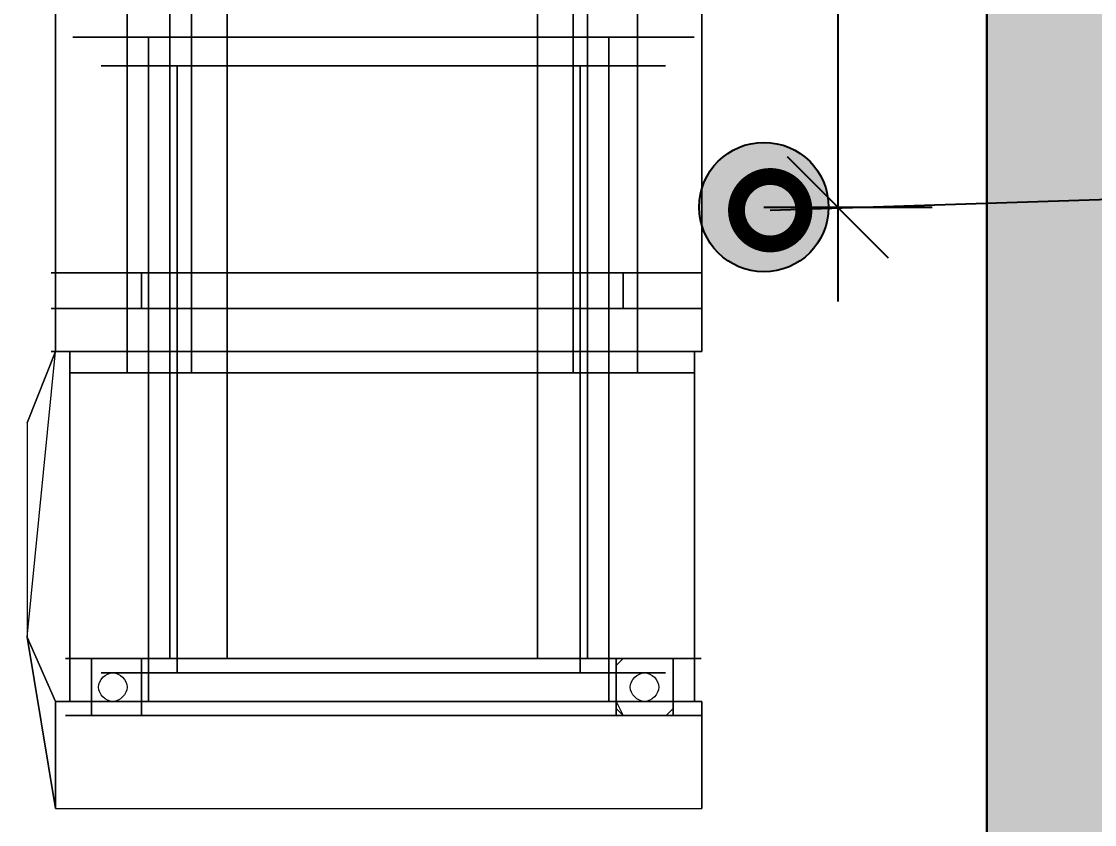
# Model space of a CAD drawing. Header units: millimetres. Extents: x -314343 to 8741575, y 21428 to 162031.
# Drawn here: x -201989 to -201194, y 112010 to 112605 of the extents above; entities that cross this region are included whole.
import ezdxf
from ezdxf import colors
from ezdxf.entities.mleader import LeaderData, LeaderLine
from ezdxf.math import Vec2, Vec3

# ---------------------------------------------------------------- set-up
doc = ezdxf.new("R2010")
doc.units = ezdxf.units.MM
doc.header["$MEASUREMENT"] = 0
doc.header["$PDSIZE"] = -4
doc.layers.get('0').update_dxf_attribs({"color": 250, "lineweight": 9})
doc.layers.get('Defpoints').update_dxf_attribs({"color": 6})
for name, color, linetype, lineweight in [('АР_Перегородки газоблок', 165, 'Continuous', 30), ('АР_Перегородки газоблок_Штрих', 165, 'Continuous', 5), ('ТХ_пищеблок', 253, 'Continuous', 20)]:
    doc.layers.add(name, color=color, linetype=linetype, lineweight=lineweight)
for name, color, linetype in [('ТХ_привязки ЭО', 222, 'Continuous'), ('ТХ_привязки_ВК', 82, 'Continuous'), ('ТХ_привязки_ОВ', 200, 'Continuous')]:
    doc.layers.add(name, color=color, linetype=linetype)
doc.styles.add('Standart Arial', font='arial.ttf', dxfattribs={"width": 0.7, "height": 250})
doc.styles.add('Архитектурный размер', font='isocpeur.ttf', dxfattribs={"width": 0.8, "oblique": 8})
doc.dimstyles.new('R_75', dxfattribs={"dimtxt": 185, "dimasz": 75, "dimexe": 70, "dimexo": 0, "dimgap": 38, "dimtad": 1, "dimdec": 0, "dimzin": 0, "dimdsep": 46, "dimtxsty": 'Архитектурный размер', "dimblk": 'OBLIQUE', "dimcen": 0, "dimdle": 70, "dimclrd": 256, "dimclre": 256, "dimclrt": 256, "dimadec": 0, "dimazin": 0, "dimtfac": 2, "dimtdec": 0, "dimtix": 1, "dimtmove": 0, "dimatfit": 3, "dimfxl": 1, "dimtvp": 3, "dimtolj": 1, "dimtzin": 0, "dimarcsym": 0})

# ---------------------------------------------------------------- blocks, each defined once
blk = doc.blocks.new('_Oblique')
at = {"color": 0, "linetype": 'ByBlock', "lineweight": -2}
blk.add_line((-0.5, -0.5), (0.5, 0.5), dxfattribs=at)
blk = doc.blocks.new('*D599')
at = {"layer": 'Defpoints', "color": 0, "ltscale": 500, "transparency": 16777216}
for p in [(-201273.39, 114817.85, 0), (-201438.69, 112467.5, -770.19), (-201384, 112467.5)]:
    blk.add_point(p, dxfattribs=at)
at = {"layer": 'ТХ_привязки ЭО', "lineweight": -2, "ltscale": 500, "transparency": 16777216}
for p, q in [((-201384, 114887.85), (-201384, 112397.5)), ((-201273.39, 114817.85), (-201454, 114817.85)), ((-201438.69, 112467.5), (-201314, 112467.5))]:
    blk.add_line(p, q, dxfattribs=at)
at = {"layer": 'ТХ_привязки ЭО', "lineweight": -2, "ltscale": 500, "transparency": 16777216, "xscale": 75, "yscale": 75, "zscale": 75}
for p, rotation in [((-201384, 114817.85), 90), ((-201384, 112467.5), 270)]:
    blk.add_blockref('_Oblique', p, dxfattribs=dict(at, rotation=rotation))
at = {"layer": 'ТХ_привязки ЭО', "ltscale": 500, "transparency": 16777216, "insert": (-201514.5, 113642.67), "char_height": 185, "attachment_point": 5, "rotation": 90, "style": 'Архитектурный размер'}
blk.add_mtext('\\A1;2350', dxfattribs=at)
blk = doc.blocks.new('_DotSmall')
at = {"color": 0, "linetype": 'ByBlock', "const_width": 0.5}
blk.add_lwpolyline([(-0.0625, 0, 1), (0.0625, 0, 1)], format="xyb", close=True, dxfattribs=at)

msp = doc.modelspace()

# ---------------------------------------------------------------- hatches: boundary and pattern name
at = {"layer": 'АР_Перегородки газоблок_Штрих', "ltscale": 100}
h = msp.add_hatch(dxfattribs=at)
h.set_pattern_fill('AR-CONC', color=252, scale=30)
h.set_pattern_definition([(50, (0, 0), (215.17805, -18.82564), [22.5, -247.5]), (355, (0, 0), (-41.6254, 225.65764), [18, -198]), (100.45144, (17.93, -1.57), (173.55265, 206.832), [19.12206, -210.34263]), (46.1842, (0, 60), (320.1724, -49.65578), [33.75, -371.25]), (96.63564, (26.68, 55.86), (280.3986, 292.2356), [28.6831, -315.51413]), (351.18416, (0, 60), (280.3986, 292.2356), [27, -297]), (21, (30, 45), (179.07212, -120.78567), [22.5, -247.5]), (326, (30, 45), (72.9946, 217.54501), [18, -198]), (71.45144, (44.92, 34.93), (252.06671, 96.75935), [19.12206, -210.34263]), (37.5, (0, 0), (3.647957, 99.868156), [0, -195.6, 0, -201, 0, -198.75]), (7.5, (0, 0), (78.92086, 118.323514), [0, -114.6, 0, -191.1, 0, -75.75]), (327.5, (-66.9, 0), (160.14673, -6.766462), [0, -75, 0, -234, 0, -310.5]), (317.5, (-96.9, 0), (174.95585, 30.031495), [0, -97.5, 0, -155.4, 0, -220.5])])
h.paths.add_polyline_path([(-201173.79, 118370.89), (-201173.6, 118400.65), (-200433.92, 118400.68), (-200433.92, 118520.68), (-201273.39, 118520.65), (-201273.39, 115964.62), (-201273.32, 115964.62), (-201273.39, 115627.62), (-201273.39, 115600.68), (-201173.79, 115600.68)])
h.paths.add_polyline_path([(-201173.79, 115600.68), (-201273.39, 115600.11), (-201273.39, 115007.17), (-201273.39, 112600.68), (-201173.39, 112600.68), (-201173.39, 112680.68), (-200433.92, 112680.68), (-200433.92, 112800.68), (-200573.79, 112800.68), (-200573.79, 112800.68), (-201173.79, 112800.68)])
h.paths.add_polyline_path([(-200433.92, 112520.65), (-201173.39, 112520.65), (-201173.39, 112600.68), (-201273.39, 112600.68), (-201273.39, 110702.54), (-201173.39, 110702.54), (-201173.39, 112400.65), (-200433.92, 112400.65), (-200433.92, 112400.65)])
at = {"layer": 'ТХ_привязки ЭО'}
h = msp.add_hatch(color=256, dxfattribs=at)
h.dxf.hatch_style = 1
edge = h.paths.add_edge_path()
edge.add_arc((-201438.69, 112467.5), 47.96, 0, 360)

# ---------------------------------------------------------------- linework, layer by layer
at = {"layer": 'АР_Перегородки газоблок', "color": 252, "ltscale": 100}
msp.add_lwpolyline([(-201273.39, 109734.71), (-201273.39, 115007.17)], dxfattribs=at)
at = {"layer": 'ТХ_пищеблок'}
for p, q in [((-201963.6, 113022.3), (-201963.6, 112360.55)), ((-201963.6, 112360.55), (-201963.6, 113022.3)), ((-201963.6, 113022.3), (-201963.6, 112360.55)), ((-201963.6, 112360.55), (-201963.6, 113022.3)), ((-201910.66, 112360.55), (-201910.66, 113022.3)), ((-201910.66, 113022.3), (-201910.66, 112360.55)), ((-201910.66, 113022.3), (-201910.66, 112418.79)), ((-201910.66, 112418.79), (-201910.66, 113022.3)), ((-201863.01, 113022.3), (-201863.01, 112344.67)), ((-201863.01, 112344.67), (-201863.01, 113022.3)), ((-201580.07, 113022.3), (-201580.07, 112344.67)), ((-201580.07, 112344.67), (-201580.07, 113022.3)), ((-201532.42, 112360.55), (-201532.42, 113022.3)), ((-201532.42, 113022.3), (-201532.42, 112360.55)), ((-201532.42, 112418.79), (-201532.42, 113022.3)), ((-201532.42, 113022.3), (-201532.42, 112418.79)), ((-201484.78, 113022.3), (-201484.78, 112360.55)), ((-201484.78, 112360.55), (-201484.78, 113022.3)), ((-201484.78, 113022.3), (-201484.78, 112360.55)), ((-201484.78, 112360.55), (-201484.78, 113022.3)), ((-201878.89, 112958.78), (-201878.89, 112132.91)), ((-201878.89, 112132.91), (-201878.89, 112958.78)), ((-201878.89, 112958.78), (-201878.89, 112132.91)), ((-201878.89, 112132.91), (-201878.89, 112958.78)), ((-201836.54, 112132.91), (-201836.54, 112958.78)), ((-201836.54, 112958.78), (-201836.54, 112132.91)), ((-201836.54, 112132.91), (-201836.54, 112958.78)), ((-201836.54, 112958.78), (-201836.54, 112132.91)), ((-201606.54, 112958.78), (-201606.54, 112132.91)), ((-201606.54, 112132.91), (-201606.54, 112958.78)), ((-201606.54, 112958.78), (-201606.54, 112132.91)), ((-201606.54, 112132.91), (-201606.54, 112958.78)), ((-201569.48, 112132.91), (-201569.48, 112958.78)), ((-201569.48, 112958.78), (-201569.48, 112132.91)), ((-201569.48, 112132.91), (-201569.48, 112958.78)), ((-201569.48, 112958.78), (-201569.48, 112132.91)), ((-201490.37, 112593.49), (-201950.95, 112593.49)), ((-201950.95, 112593.49), (-201490.37, 112593.49)), ((-201490.37, 112593.49), (-201950.95, 112593.49)), ((-201950.95, 112593.49), (-201490.37, 112593.49)), ((-201894.78, 112101.14), (-201894.78, 112593.49)), ((-201894.78, 112593.49), (-201894.78, 112101.14)), ((-201894.78, 112101.14), (-201894.78, 112593.49)), ((-201894.78, 112593.49), (-201894.78, 112101.14)), ((-201553.6, 112593.49), (-201553.6, 112101.14)), ((-201553.6, 112101.14), (-201553.6, 112593.49)), ((-201553.6, 112593.49), (-201553.6, 112101.14)), ((-201553.6, 112101.14), (-201553.6, 112593.49)), ((-201929.78, 112572.31), (-201511.55, 112572.31)), ((-201511.55, 112572.31), (-201929.78, 112572.31)), ((-201929.78, 112572.31), (-201511.55, 112572.31)), ((-201511.55, 112572.31), (-201929.78, 112572.31)), ((-201511.55, 112572.31), (-201929.78, 112572.31)), ((-201929.78, 112572.31), (-201511.55, 112572.31)), ((-201929.78, 112572.31), (-201511.55, 112572.31)), ((-201511.55, 112572.31), (-201929.78, 112572.31)), ((-201873.6, 112572.31), (-201873.6, 112122.32)), ((-201873.6, 112122.32), (-201873.6, 112572.31)), ((-201873.6, 112572.31), (-201873.6, 112122.32)), ((-201873.6, 112122.32), (-201873.6, 112572.31)), ((-201873.6, 112122.32), (-201873.6, 112572.31)), ((-201873.6, 112572.31), (-201873.6, 112122.32)), ((-201873.6, 112572.31), (-201873.6, 112122.32)), ((-201873.6, 112122.32), (-201873.6, 112572.31)), ((-201574.77, 112122.32), (-201574.77, 112572.31)), ((-201574.77, 112572.31), (-201574.77, 112122.32)), ((-201574.77, 112122.32), (-201574.77, 112572.31)), ((-201574.77, 112572.31), (-201574.77, 112122.32)), ((-201574.77, 112572.31), (-201574.77, 112122.32)), ((-201574.77, 112122.32), (-201574.77, 112572.31)), ((-201574.77, 112572.31), (-201574.77, 112122.32)), ((-201574.77, 112122.32), (-201574.77, 112572.31)), ((-201963.6, 112455.84), (-201963.6, 112461.14)), ((-201963.6, 112461.14), (-201963.6, 112455.84)), ((-201963.6, 112455.84), (-201963.6, 112461.14)), ((-201963.6, 112461.14), (-201963.6, 112455.84)), ((-201963.6, 112455.84), (-201963.6, 112450.55)), ((-201963.6, 112450.55), (-201963.6, 112455.84)), ((-201963.6, 112455.84), (-201963.6, 112450.55)), ((-201963.6, 112450.55), (-201963.6, 112455.84)), ((-201963.6, 112450.55), (-201963.6, 112455.84)), ((-201963.6, 112455.84), (-201963.6, 112450.55)), ((-201963.6, 112455.84), (-201963.6, 112450.55)), ((-201963.6, 112450.55), (-201963.6, 112455.84)), ((-201484.78, 112450.55), (-201484.78, 112455.84)), ((-201484.78, 112455.84), (-201484.78, 112450.55)), ((-201484.78, 112450.55), (-201484.78, 112455.84)), ((-201484.78, 112455.84), (-201484.78, 112450.55)), ((-201963.6, 112450.55), (-201963.6, 112445.26)), ((-201963.6, 112445.26), (-201963.6, 112450.55)), ((-201963.6, 112450.55), (-201963.6, 112445.26)), ((-201963.6, 112445.26), (-201963.6, 112450.55)), ((-201484.78, 112445.26), (-201484.78, 112450.55)), ((-201484.78, 112450.55), (-201484.78, 112445.26)), ((-201484.78, 112445.26), (-201484.78, 112450.55)), ((-201484.78, 112450.55), (-201484.78, 112445.26)), ((-201963.6, 112434.67), (-201963.6, 112445.26)), ((-201963.6, 112445.26), (-201963.6, 112439.96)), ((-201963.6, 112434.67), (-201963.6, 112445.26)), ((-201963.6, 112445.26), (-201963.6, 112439.96)), ((-201963.6, 112439.96), (-201963.6, 112434.67)), ((-201963.6, 112439.96), (-201963.6, 112434.67)), ((-201484.78, 112445.26), (-201484.78, 112439.96)), ((-201484.78, 112439.96), (-201484.78, 112445.26)), ((-201484.78, 112445.26), (-201484.78, 112439.96)), ((-201484.78, 112439.96), (-201484.78, 112445.26)), ((-201484.78, 112434.67), (-201484.78, 112439.96)), ((-201484.78, 112439.96), (-201484.78, 112434.67)), ((-201484.78, 112434.67), (-201484.78, 112439.96)), ((-201484.78, 112439.96), (-201484.78, 112434.67)), ((-201484.78, 112434.67), (-201484.78, 112439.96)), ((-201484.78, 112439.96), (-201484.78, 112434.67)), ((-201484.78, 112434.67), (-201484.78, 112439.96)), ((-201484.78, 112439.96), (-201484.78, 112434.67)), ((-201484.78, 112434.67), (-201484.78, 112439.96)), ((-201484.78, 112439.96), (-201484.78, 112434.67)), ((-201484.78, 112434.67), (-201484.78, 112439.96)), ((-201484.78, 112439.96), (-201484.78, 112434.67)), ((-201484.78, 112429.37), (-201484.78, 112434.67)), ((-201484.78, 112434.67), (-201484.78, 112429.37)), ((-201484.78, 112429.37), (-201484.78, 112434.67)), ((-201484.78, 112434.67), (-201484.78, 112429.37)), ((-201484.78, 112434.67), (-201484.78, 112429.37)), ((-201484.78, 112429.37), (-201484.78, 112434.67)), ((-201484.78, 112434.67), (-201484.78, 112429.37)), ((-201484.78, 112429.37), (-201484.78, 112434.67)), ((-201484.78, 112434.67), (-201484.78, 112429.37)), ((-201484.78, 112429.37), (-201484.78, 112434.67)), ((-201484.78, 112434.67), (-201484.78, 112429.37)), ((-201484.78, 112429.37), (-201484.78, 112434.67)), ((-201963.6, 112418.79), (-201963.6, 112429.37)), ((-201963.6, 112429.37), (-201963.6, 112418.79)), ((-201963.6, 112418.79), (-201963.6, 112429.37)), ((-201963.6, 112429.37), (-201963.6, 112418.79)), ((-201963.6, 112418.79), (-201963.6, 112429.37)), ((-201963.6, 112429.37), (-201963.6, 112418.79)), ((-201963.6, 112429.37), (-201963.6, 112418.79)), ((-201963.6, 112418.79), (-201963.6, 112429.37)), ((-201963.6, 112429.37), (-201963.6, 112418.79)), ((-201963.6, 112418.79), (-201963.6, 112429.37)), ((-201963.6, 112429.37), (-201963.6, 112418.79)), ((-201963.6, 112418.79), (-201963.6, 112429.37)), ((-201484.78, 112392.32), (-201484.78, 112429.37)), ((-201484.78, 112424.08), (-201484.78, 112418.79)), ((-201484.78, 112418.79), (-201484.78, 112424.08)), ((-201484.78, 112424.08), (-201484.78, 112418.79)), ((-201484.78, 112418.79), (-201484.78, 112424.08)), ((-201484.78, 112424.08), (-201484.78, 112413.49)), ((-201484.78, 112413.49), (-201484.78, 112424.08)), ((-201484.78, 112413.49), (-201484.78, 112424.08)), ((-201484.78, 112424.08), (-201484.78, 112418.79)), ((-201484.78, 112418.79), (-201484.78, 112424.08)), ((-201484.78, 112424.08), (-201484.78, 112418.79)), ((-201484.78, 112418.79), (-201484.78, 112424.08)), ((-201484.78, 112424.08), (-201484.78, 112413.49)), ((-201484.78, 112418.79), (-201966.84, 112418.79)), ((-201966.84, 112418.79), (-201484.78, 112418.79)), ((-201963.6, 112418.79), (-201963.6, 112413.49)), ((-201963.6, 112413.49), (-201963.6, 112418.79)), ((-201963.6, 112413.49), (-201963.6, 112418.79)), ((-201963.6, 112418.79), (-201963.6, 112413.49)), ((-201963.6, 112413.49), (-201963.6, 112418.79)), ((-201963.6, 112418.79), (-201963.6, 112413.49)), ((-201963.6, 112413.49), (-201963.6, 112418.79)), ((-201963.6, 112418.79), (-201963.6, 112413.49)), ((-201956.25, 112418.79), (-201484.78, 112418.79)), ((-201484.78, 112418.79), (-201956.25, 112418.79)), ((-201900.07, 112418.79), (-201910.66, 112418.79)), ((-201910.66, 112418.79), (-201900.07, 112418.79)), ((-201910.66, 112392.32), (-201910.66, 112418.79)), ((-201910.66, 112418.79), (-201910.66, 112392.32)), ((-201900.07, 112392.32), (-201900.07, 112418.79)), ((-201900.07, 112418.79), (-201900.07, 112392.32)), ((-201543.01, 112418.79), (-201543.01, 112392.32)), ((-201543.01, 112392.32), (-201543.01, 112418.79)), ((-201543.01, 112418.79), (-201532.42, 112418.79)), ((-201532.42, 112418.79), (-201543.01, 112418.79)), ((-201532.42, 112418.79), (-201532.42, 112392.32)), ((-201532.42, 112392.32), (-201532.42, 112418.79)), ((-201963.6, 112408.2), (-201963.6, 112413.49)), ((-201963.6, 112413.49), (-201963.6, 112408.2)), ((-201963.6, 112408.2), (-201963.6, 112413.49)), ((-201963.6, 112413.49), (-201963.6, 112408.2)), ((-201963.6, 112408.2), (-201963.6, 112413.49)), ((-201963.6, 112413.49), (-201963.6, 112408.2)), ((-201963.6, 112413.49), (-201963.6, 112408.2)), ((-201963.6, 112408.2), (-201963.6, 112413.49)), ((-201963.6, 112413.49), (-201963.6, 112408.2)), ((-201963.6, 112408.2), (-201963.6, 112413.49)), ((-201963.6, 112413.49), (-201963.6, 112408.2)), ((-201963.6, 112408.2), (-201963.6, 112413.49)), ((-201484.78, 112408.2), (-201484.78, 112413.49)), ((-201484.78, 112413.49), (-201484.78, 112402.9)), ((-201484.78, 112408.2), (-201484.78, 112413.49)), ((-201484.78, 112413.49), (-201484.78, 112402.9)), ((-201484.78, 112402.9), (-201484.78, 112408.2)), ((-201484.78, 112402.9), (-201484.78, 112408.2)), ((-201963.6, 112397.61), (-201963.6, 112402.9)), ((-201963.6, 112402.9), (-201963.6, 112397.61)), ((-201963.6, 112397.61), (-201963.6, 112402.9)), ((-201963.6, 112402.9), (-201963.6, 112397.61)), ((-201484.78, 112397.61), (-201484.78, 112402.9)), ((-201484.78, 112402.9), (-201484.78, 112392.32)), ((-201484.78, 112397.61), (-201484.78, 112402.9)), ((-201484.78, 112402.9), (-201484.78, 112392.32)), ((-201484.78, 112392.32), (-201966.84, 112392.32)), ((-201966.84, 112392.32), (-201484.78, 112392.32)), ((-201963.6, 112397.61), (-201963.6, 112392.32)), ((-201963.6, 112392.32), (-201963.6, 112397.61)), ((-201963.6, 112397.61), (-201963.6, 112392.32)), ((-201963.6, 112392.32), (-201963.6, 112397.61)), ((-201484.78, 112392.32), (-201956.25, 112392.32)), ((-201956.25, 112392.32), (-201484.78, 112392.32)), ((-201900.07, 112392.32), (-201910.66, 112392.32)), ((-201910.66, 112392.32), (-201900.07, 112392.32)), ((-201910.66, 112344.67), (-201910.66, 112392.32)), ((-201910.66, 112392.32), (-201910.66, 112344.67)), ((-201543.01, 112392.32), (-201532.42, 112392.32)), ((-201532.42, 112392.32), (-201543.01, 112392.32)), ((-201532.42, 112392.32), (-201532.42, 112344.67)), ((-201532.42, 112344.67), (-201532.42, 112392.32)), ((-201484.78, 112392.32), (-201484.78, 112397.61)), ((-201484.78, 112392.32), (-201484.78, 112397.61)), ((-201484.78, 112392.32), (-201484.78, 112397.61)), ((-201484.78, 112397.61), (-201484.78, 112392.32)), ((-201484.78, 112392.32), (-201484.78, 112397.61)), ((-201484.78, 112397.61), (-201484.78, 112392.32)), ((-201484.78, 112387.02), (-201484.78, 112392.32)), ((-201484.78, 112392.32), (-201484.78, 112387.02)), ((-201484.78, 112392.32), (-201484.78, 112387.02)), ((-201484.78, 112387.02), (-201484.78, 112392.32)), ((-201984.78, 112148.79), (-201963.6, 112360.55)), ((-201963.6, 112360.55), (-201984.78, 112307.61)), ((-201984.78, 112307.61), (-201963.6, 112360.55)), ((-201963.6, 112360.55), (-201984.78, 112307.61)), ((-201490.07, 112360.55), (-201966.84, 112360.55)), ((-201966.84, 112360.55), (-201490.07, 112360.55)), ((-201910.66, 112360.55), (-201963.6, 112360.55)), ((-201963.6, 112360.55), (-201910.66, 112360.55)), ((-201963.6, 112360.55), (-201963.6, 112360.55)), ((-201963.6, 112360.55), (-201963.6, 112360.55)), ((-201953.01, 112101.14), (-201953.01, 112360.55)), ((-201953.01, 112360.55), (-201953.01, 112101.14)), ((-201910.66, 112344.67), (-201910.66, 112360.55)), ((-201910.66, 112360.55), (-201910.66, 112344.67)), ((-201532.42, 112344.67), (-201532.42, 112360.55)), ((-201532.42, 112360.55), (-201532.42, 112344.67)), ((-201484.78, 112360.55), (-201532.42, 112360.55)), ((-201532.42, 112360.55), (-201484.78, 112360.55)), ((-201490.07, 112101.14), (-201490.07, 112360.55)), ((-201490.07, 112360.55), (-201490.07, 112101.14)), ((-201484.78, 112360.55), (-201490.07, 112360.55)), ((-201490.07, 112360.55), (-201484.78, 112360.55)), ((-201910.66, 112344.67), (-201953.01, 112344.67)), ((-201953.01, 112344.67), (-201910.66, 112344.67)), ((-201953.01, 112101.14), (-201953.01, 112344.67)), ((-201953.01, 112344.67), (-201953.01, 112101.14)), ((-201953.01, 112344.67), (-201490.07, 112344.67)), ((-201490.07, 112344.67), (-201953.01, 112344.67)), ((-201919.19, 112344.67), (-201516.84, 112344.67)), ((-201516.84, 112344.67), (-201919.19, 112344.67)), ((-201863.01, 112344.67), (-201910.66, 112344.67)), ((-201910.66, 112344.67), (-201863.01, 112344.67)), ((-201580.07, 112344.67), (-201532.42, 112344.67)), ((-201532.42, 112344.67), (-201580.07, 112344.67)), ((-201532.42, 112344.67), (-201490.07, 112344.67)), ((-201490.07, 112344.67), (-201532.42, 112344.67)), ((-201490.07, 112101.14), (-201490.07, 112344.67)), ((-201490.07, 112344.67), (-201490.07, 112101.14)), ((-201984.78, 112307.61), (-201984.78, 112148.79)), ((-201963.6, 112101.14), (-201984.78, 112148.79)), ((-201984.78, 112148.79), (-201963.6, 112101.14)), ((-201963.6, 112101.14), (-201984.78, 112148.79)), ((-201984.78, 112148.79), (-201963.6, 112101.14)), ((-201963.6, 112021.73), (-201984.78, 112148.79)), ((-201984.78, 112148.79), (-201984.78, 112148.79)), ((-201984.78, 112148.79), (-201963.6, 112021.73)), ((-201963.6, 112021.73), (-201984.78, 112148.79)), ((-201984.78, 112148.79), (-201963.6, 112021.73)), ((-201956.25, 112132.91), (-201485.08, 112132.91)), ((-201485.08, 112132.91), (-201956.25, 112132.91)), ((-201956.25, 112132.91), (-201485.08, 112132.91)), ((-201485.08, 112132.91), (-201956.25, 112132.91)), ((-201956.25, 112132.91), (-201485.08, 112132.91)), ((-201956.25, 112132.91), (-201485.08, 112132.91)), ((-201900.07, 112132.91), (-201937.13, 112132.91)), ((-201937.13, 112132.91), (-201900.07, 112132.91)), ((-201900.07, 112132.91), (-201937.13, 112132.91)), ((-201937.13, 112132.91), (-201900.07, 112132.91)), ((-201937.13, 112127.61), (-201937.13, 112132.91)), ((-201937.13, 112132.91), (-201937.13, 112127.61)), ((-201937.13, 112101.14), (-201937.13, 112132.91)), ((-201937.13, 112132.91), (-201937.13, 112101.14)), ((-201937.13, 112132.91), (-201937.13, 112127.61)), ((-201937.13, 112127.61), (-201937.13, 112132.91)), ((-201937.13, 112132.91), (-201937.13, 112127.61)), ((-201937.13, 112127.61), (-201937.13, 112132.91)), ((-201900.07, 112101.14), (-201900.07, 112132.91)), ((-201900.07, 112132.91), (-201900.07, 112090.56)), ((-201900.07, 112101.14), (-201900.07, 112132.91)), ((-201900.07, 112132.91), (-201900.07, 112127.61)), ((-201900.07, 112132.91), (-201900.07, 112127.61)), ((-201900.07, 112090.56), (-201900.07, 112132.91)), ((-201900.07, 112132.91), (-201900.07, 112090.56)), ((-201900.07, 112090.56), (-201900.07, 112132.91)), ((-201878.89, 112132.91), (-201900.07, 112132.91)), ((-201900.07, 112132.91), (-201878.89, 112132.91)), ((-201900.07, 112132.91), (-201900.07, 112090.56)), ((-201900.07, 112132.91), (-201900.07, 112090.56)), ((-201900.07, 112090.56), (-201900.07, 112132.91)), ((-201900.07, 112132.91), (-201900.07, 112090.56)), ((-201900.07, 112127.61), (-201900.07, 112132.91)), ((-201900.07, 112132.91), (-201900.07, 112127.61)), ((-201900.07, 112132.91), (-201900.07, 112127.61)), ((-201900.07, 112132.91), (-201900.07, 112127.61)), ((-201543.31, 112132.91), (-201892.72, 112132.91)), ((-201892.72, 112132.91), (-201543.31, 112132.91)), ((-201836.54, 112132.91), (-201878.89, 112132.91)), ((-201878.89, 112132.91), (-201836.54, 112132.91)), ((-201569.48, 112132.91), (-201606.54, 112132.91)), ((-201606.54, 112132.91), (-201569.48, 112132.91)), ((-201548.3, 112132.91), (-201569.48, 112132.91)), ((-201569.48, 112132.91), (-201548.3, 112132.91)), ((-201548.3, 112132.91), (-201505.95, 112132.91)), ((-201505.95, 112132.91), (-201548.3, 112132.91)), ((-201548.3, 112132.91), (-201548.3, 112090.56)), ((-201548.3, 112090.56), (-201548.3, 112132.91)), ((-201548.3, 112132.91), (-201543.01, 112132.91)), ((-201543.01, 112132.91), (-201548.3, 112132.91)), ((-201548.3, 112132.91), (-201548.3, 112101.14)), ((-201548.3, 112127.61), (-201548.3, 112132.91)), ((-201548.3, 112132.91), (-201548.3, 112090.56)), ((-201548.3, 112101.14), (-201548.3, 112132.91)), ((-201548.3, 112132.91), (-201548.3, 112090.56)), ((-201548.3, 112090.56), (-201548.3, 112132.91)), ((-201548.3, 112132.91), (-201548.3, 112127.61)), ((-201548.3, 112090.56), (-201548.3, 112132.91)), ((-201548.3, 112132.91), (-201548.3, 112090.56)), ((-201548.3, 112132.91), (-201548.3, 112090.56)), ((-201543.01, 112132.91), (-201548.3, 112127.61)), ((-201548.3, 112127.61), (-201543.01, 112132.91)), ((-201543.01, 112132.91), (-201548.3, 112127.61)), ((-201548.3, 112127.61), (-201543.01, 112132.91)), ((-201505.95, 112132.91), (-201543.01, 112132.91)), ((-201543.01, 112132.91), (-201505.95, 112132.91)), ((-201505.95, 112101.14), (-201505.95, 112132.91)), ((-201505.95, 112132.91), (-201505.95, 112127.61)), ((-201505.95, 112132.91), (-201505.95, 112101.14)), ((-201505.95, 112127.61), (-201505.95, 112132.91)), ((-201505.95, 112127.61), (-201505.95, 112132.91)), ((-201505.95, 112132.91), (-201505.95, 112127.61)), ((-201505.95, 112127.61), (-201505.95, 112132.91)), ((-201505.95, 112132.91), (-201505.95, 112127.61)), ((-201937.13, 112095.85), (-201937.13, 112127.61)), ((-201937.13, 112127.61), (-201937.13, 112095.85)), ((-201511.55, 112122.32), (-201929.78, 112122.32)), ((-201929.78, 112122.32), (-201511.55, 112122.32)), ((-201511.55, 112122.32), (-201929.78, 112122.32)), ((-201929.78, 112122.32), (-201511.55, 112122.32)), ((-201511.55, 112122.32), (-201929.78, 112122.32)), ((-201929.78, 112122.32), (-201511.55, 112122.32)), ((-201511.55, 112122.32), (-201929.78, 112122.32)), ((-201929.78, 112122.32), (-201511.55, 112122.32)), ((-201900.07, 112127.61), (-201900.07, 112095.85)), ((-201900.07, 112127.61), (-201900.07, 112095.85)), ((-201548.3, 112127.61), (-201548.3, 112095.85)), ((-201548.3, 112095.85), (-201548.3, 112127.61)), ((-201505.95, 112127.61), (-201505.95, 112095.85)), ((-201505.95, 112095.85), (-201505.95, 112127.61)), ((-201490.37, 112101.14), (-201963.6, 112101.14)), ((-201953.01, 112101.14), (-201963.6, 112101.14)), ((-201963.6, 112101.14), (-201963.6, 112021.73)), ((-201963.6, 112021.73), (-201963.6, 112101.14)), ((-201963.6, 112101.14), (-201963.6, 112021.73)), ((-201963.6, 112021.73), (-201963.6, 112101.14)), ((-201963.6, 112101.14), (-201953.01, 112101.14)), ((-201963.6, 112101.14), (-201490.37, 112101.14)), ((-201963.6, 112101.14), (-201953.01, 112101.14)), ((-201953.01, 112101.14), (-201963.6, 112101.14)), ((-201956.25, 112101.14), (-201485.08, 112101.14)), ((-201485.08, 112101.14), (-201956.25, 112101.14)), ((-201937.13, 112101.14), (-201953.01, 112101.14)), ((-201953.01, 112101.14), (-201937.13, 112101.14)), ((-201950.95, 112101.14), (-201490.37, 112101.14)), ((-201490.37, 112101.14), (-201950.95, 112101.14)), ((-201950.95, 112101.14), (-201490.37, 112101.14)), ((-201490.37, 112101.14), (-201950.95, 112101.14)), ((-201937.13, 112101.14), (-201900.07, 112101.14)), ((-201900.07, 112101.14), (-201937.13, 112101.14)), ((-201937.13, 112101.14), (-201937.13, 112090.56)), ((-201937.13, 112090.56), (-201937.13, 112101.14)), ((-201900.07, 112090.56), (-201900.07, 112101.14)), ((-201900.07, 112090.56), (-201900.07, 112101.14)), ((-201505.95, 112101.14), (-201548.3, 112101.14)), ((-201548.3, 112101.14), (-201505.95, 112101.14)), ((-201548.3, 112101.14), (-201543.01, 112090.56)), ((-201548.3, 112090.56), (-201548.3, 112101.14)), ((-201505.95, 112090.56), (-201505.95, 112101.14)), ((-201505.95, 112101.14), (-201490.07, 112101.14)), ((-201490.07, 112101.14), (-201505.95, 112101.14)), ((-201505.95, 112101.14), (-201505.95, 112090.56)), ((-201490.07, 112101.14), (-201484.78, 112101.14)), ((-201484.78, 112101.14), (-201490.07, 112101.14)), ((-201490.07, 112101.14), (-201484.78, 112101.14)), ((-201484.78, 112021.73), (-201484.78, 112101.14)), ((-201484.78, 112101.14), (-201484.78, 112021.73)), ((-201484.78, 112021.73), (-201484.78, 112101.14)), ((-201484.78, 112101.14), (-201484.78, 112021.73)), ((-201485.08, 112090.56), (-201956.25, 112090.56)), ((-201956.25, 112090.56), (-201485.08, 112090.56)), ((-201485.08, 112090.56), (-201956.25, 112090.56)), ((-201956.25, 112090.56), (-201485.08, 112090.56)), ((-201485.08, 112090.56), (-201956.25, 112090.56)), ((-201956.25, 112090.56), (-201485.08, 112090.56)), ((-201956.25, 112090.56), (-201485.08, 112090.56)), ((-201485.08, 112090.56), (-201956.25, 112090.56)), ((-201937.13, 112090.56), (-201937.13, 112095.85)), ((-201937.13, 112095.85), (-201937.13, 112090.56)), ((-201937.13, 112095.85), (-201937.13, 112090.56)), ((-201937.13, 112090.56), (-201937.13, 112095.85)), ((-201937.13, 112095.85), (-201937.13, 112090.56)), ((-201937.13, 112090.56), (-201937.13, 112095.85)), ((-201900.07, 112090.56), (-201937.13, 112090.56)), ((-201937.13, 112090.56), (-201900.07, 112090.56)), ((-201900.07, 112090.56), (-201937.13, 112090.56)), ((-201937.13, 112090.56), (-201900.07, 112090.56)), ((-201900.07, 112095.85), (-201900.07, 112090.56)), ((-201900.07, 112095.85), (-201900.07, 112090.56)), ((-201900.07, 112095.85), (-201900.07, 112090.56)), ((-201900.07, 112095.85), (-201900.07, 112090.56)), ((-201900.07, 112095.85), (-201900.07, 112090.56)), ((-201900.07, 112095.85), (-201900.07, 112090.56)), ((-201548.3, 112095.85), (-201548.3, 112090.56)), ((-201548.3, 112095.85), (-201548.3, 112090.56)), ((-201543.01, 112090.56), (-201548.3, 112095.85)), ((-201543.01, 112090.56), (-201548.3, 112095.85)), ((-201543.01, 112090.56), (-201548.3, 112095.85)), ((-201543.01, 112090.56), (-201548.3, 112095.85)), ((-201548.3, 112090.56), (-201543.01, 112090.56)), ((-201548.3, 112090.56), (-201505.95, 112090.56)), ((-201543.01, 112090.56), (-201548.3, 112090.56)), ((-201548.3, 112090.56), (-201505.95, 112090.56)), ((-201505.95, 112090.56), (-201543.01, 112090.56)), ((-201543.01, 112090.56), (-201505.95, 112090.56)), ((-201511.25, 112090.56), (-201505.95, 112095.85)), ((-201505.95, 112095.85), (-201511.25, 112090.56)), ((-201511.25, 112090.56), (-201505.95, 112095.85)), ((-201505.95, 112095.85), (-201511.25, 112090.56)), ((-201505.95, 112095.85), (-201505.95, 112090.56)), ((-201505.95, 112090.56), (-201505.95, 112095.85)), ((-201963.6, 112064.09), (-201963.6, 112069.38)), ((-201963.6, 112069.38), (-201963.6, 112064.09)), ((-201963.6, 112064.09), (-201963.6, 112069.38)), ((-201963.6, 112069.38), (-201963.6, 112064.09)), ((-201484.78, 112069.38), (-201484.78, 112064.09)), ((-201484.78, 112064.09), (-201484.78, 112069.38)), ((-201484.78, 112064.09), (-201484.78, 112069.38)), ((-201484.78, 112069.38), (-201484.78, 112064.09)), ((-201963.6, 112064.09), (-201963.6, 112032.32)), ((-201963.6, 112032.32), (-201963.6, 112064.09)), ((-201484.78, 112064.09), (-201484.78, 112032.32)), ((-201484.78, 112032.32), (-201484.78, 112064.09)), ((-201963.6, 112021.73), (-201484.78, 112021.73))]:
    msp.add_line(p, q, dxfattribs=at)
for points in [[(-201931.84, 112111.73), (-201931.84, 112117.03), (-201926.54, 112122.32), (-201921.25, 112122.32)], [(-201931.84, 112111.73), (-201931.84, 112117.03), (-201926.54, 112122.32), (-201921.25, 112122.32)], [(-201931.84, 112111.73), (-201931.84, 112117.03), (-201926.54, 112122.32), (-201921.25, 112122.32)], [(-201931.84, 112111.73), (-201931.84, 112117.03), (-201926.54, 112122.32), (-201921.25, 112122.32)], [(-201931.84, 112111.73), (-201931.84, 112117.03), (-201926.54, 112122.32), (-201921.25, 112122.32)], [(-201931.84, 112111.73), (-201931.84, 112117.03), (-201926.54, 112122.32), (-201921.25, 112122.32)], [(-201921.25, 112122.32), (-201915.95, 112122.32), (-201910.66, 112117.03), (-201910.66, 112111.73)], [(-201921.25, 112122.32), (-201915.95, 112122.32), (-201910.66, 112117.03), (-201910.66, 112111.73)], [(-201921.25, 112122.32), (-201915.95, 112122.32), (-201910.66, 112117.03), (-201910.66, 112111.73)], [(-201921.25, 112122.32), (-201915.95, 112122.32), (-201910.66, 112117.03), (-201910.66, 112111.73)], [(-201921.25, 112122.32), (-201915.95, 112122.32), (-201910.66, 112117.03), (-201910.66, 112111.73)], [(-201921.25, 112122.32), (-201915.95, 112122.32), (-201910.66, 112117.03), (-201910.66, 112111.73)], [(-201537.72, 112111.73), (-201537.72, 112117.03), (-201532.42, 112122.32), (-201527.13, 112122.32)], [(-201537.72, 112111.73), (-201537.72, 112117.03), (-201532.42, 112122.32), (-201527.13, 112122.32)], [(-201537.72, 112111.73), (-201537.72, 112117.03), (-201532.42, 112122.32), (-201527.13, 112122.32)], [(-201537.72, 112111.73), (-201537.72, 112117.03), (-201532.42, 112122.32), (-201527.13, 112122.32)], [(-201537.72, 112111.73), (-201537.72, 112117.03), (-201532.42, 112122.32), (-201527.13, 112122.32)], [(-201537.72, 112111.73), (-201537.72, 112117.03), (-201532.42, 112122.32), (-201527.13, 112122.32)], [(-201527.13, 112122.32), (-201521.83, 112122.32), (-201516.54, 112117.03), (-201516.54, 112111.73)], [(-201527.13, 112122.32), (-201521.83, 112122.32), (-201516.54, 112117.03), (-201516.54, 112111.73)], [(-201527.13, 112122.32), (-201521.83, 112122.32), (-201516.54, 112117.03), (-201516.54, 112111.73)], [(-201527.13, 112122.32), (-201521.83, 112122.32), (-201516.54, 112117.03), (-201516.54, 112111.73)], [(-201527.13, 112122.32), (-201521.83, 112122.32), (-201516.54, 112117.03), (-201516.54, 112111.73)], [(-201527.13, 112122.32), (-201521.83, 112122.32), (-201516.54, 112117.03), (-201516.54, 112111.73)], [(-201921.25, 112101.14), (-201926.54, 112101.14), (-201931.84, 112106.44), (-201931.84, 112111.73)], [(-201921.25, 112101.14), (-201926.54, 112101.14), (-201931.84, 112106.44), (-201931.84, 112111.73)], [(-201921.25, 112101.14), (-201926.54, 112101.14), (-201931.84, 112106.44), (-201931.84, 112111.73)], [(-201921.25, 112101.14), (-201926.54, 112101.14), (-201931.84, 112106.44), (-201931.84, 112111.73)], [(-201921.25, 112101.14), (-201926.54, 112101.14), (-201931.84, 112106.44), (-201931.84, 112111.73)], [(-201921.25, 112101.14), (-201926.54, 112101.14), (-201931.84, 112106.44), (-201931.84, 112111.73)], [(-201910.66, 112111.73), (-201910.66, 112106.44), (-201915.95, 112101.14), (-201921.25, 112101.14)], [(-201910.66, 112111.73), (-201910.66, 112106.44), (-201915.95, 112101.14), (-201921.25, 112101.14)], [(-201910.66, 112111.73), (-201910.66, 112106.44), (-201915.95, 112101.14), (-201921.25, 112101.14)], [(-201910.66, 112111.73), (-201910.66, 112106.44), (-201915.95, 112101.14), (-201921.25, 112101.14)], [(-201910.66, 112111.73), (-201910.66, 112106.44), (-201915.95, 112101.14), (-201921.25, 112101.14)], [(-201910.66, 112111.73), (-201910.66, 112106.44), (-201915.95, 112101.14), (-201921.25, 112101.14)], [(-201527.13, 112101.14), (-201532.42, 112101.14), (-201537.72, 112106.44), (-201537.72, 112111.73)], [(-201527.13, 112101.14), (-201532.42, 112101.14), (-201537.72, 112106.44), (-201537.72, 112111.73)], [(-201527.13, 112101.14), (-201532.42, 112101.14), (-201537.72, 112106.44), (-201537.72, 112111.73)], [(-201527.13, 112101.14), (-201532.42, 112101.14), (-201537.72, 112106.44), (-201537.72, 112111.73)], [(-201527.13, 112101.14), (-201532.42, 112101.14), (-201537.72, 112106.44), (-201537.72, 112111.73)], [(-201527.13, 112101.14), (-201532.42, 112101.14), (-201537.72, 112106.44), (-201537.72, 112111.73)], [(-201516.54, 112111.73), (-201516.54, 112106.44), (-201521.83, 112101.14), (-201527.13, 112101.14)], [(-201516.54, 112111.73), (-201516.54, 112106.44), (-201521.83, 112101.14), (-201527.13, 112101.14)], [(-201516.54, 112111.73), (-201516.54, 112106.44), (-201521.83, 112101.14), (-201527.13, 112101.14)], [(-201516.54, 112111.73), (-201516.54, 112106.44), (-201521.83, 112101.14), (-201527.13, 112101.14)], [(-201516.54, 112111.73), (-201516.54, 112106.44), (-201521.83, 112101.14), (-201527.13, 112101.14)], [(-201516.54, 112111.73), (-201516.54, 112106.44), (-201521.83, 112101.14), (-201527.13, 112101.14)]]:
    msp.add_open_spline(points, degree=3, dxfattribs=at)
at = {"layer": 'ТХ_привязки ЭО'}
msp.add_circle((-201438.69, 112467.5, -770.19), 47.96, dxfattribs=at)

# ---------------------------------------------------------------- dimensions: what is measured, and where the dimension line sits
at = {"layer": 'ТХ_привязки ЭО', "ltscale": 500}
dim = msp.add_linear_dim(base=(-201384, 112467.5), p1=(-201273.39, 114817.85, 0), p2=(-201438.69, 112467.5, -770.19), angle=90, dimstyle='R_75', override={"dimpost": '\\X'}, dxfattribs=at)
dim.commit()
dim.dimension.update_dxf_attribs({"geometry": '*D599', "text_midpoint": (-201514.5, 113642.67)})

# ---------------------------------------------------------------- leaders
at = {"layer": 'ТХ_привязки ЭО'}
ml = msp.add_multileader_mtext('Standard', dxfattribs=at)
ml.set_content('\\A1;\\pxql,t3;П264_Транспортер для сбора использованной посуды\\P0,38кВт 3Ф 380В\\P{\\A0;Вывод кабеля 380В/3Ф под ведущим модулем транспортера, длина кабеля не менее 2м\\Pвыпуск кабеля - металлическая гильза высотой 50 мм, кабель в металлорукаве}', color=256, style='Standart Arial')
ml.set_leader_properties()
ml.set_arrow_properties(name='DOTSMALL')
ml.build(insert=Vec2(0, 0))
ml.multileader.update_dxf_attribs({"text_left_attachment_type": 6, "text_right_attachment_type": 6, "dogleg_length": 50, "arrow_head_size": 100})
ctx = ml.context
ctx.base_point, ctx.char_height, ctx.arrow_head_size, ctx.landing_gap_size, ctx.plane_origin = Vec3(-189029.18, 112869.59, -770.22), 200, 100, 0.09, Vec3(-172672.1, 146816.82, -770.22)
ctx.left_attachment, ctx.right_attachment = 6, 6
notes = []
notes.append((ctx, [(0, (1, 1, 0), (-189079.18, 112869.59, -770.22), (1, 0), 50, [(1, [(-201434.02, 112465.17, -770.22)], 0, [])])]))
ctx.mtext.insert, ctx.mtext.width, ctx.mtext.defined_height, ctx.mtext.flow_direction = Vec3(-189029.09, 113128.39, -770.22), 9511.8334, 8318.74, 5
ml = msp.add_multileader_mtext('Standard', dxfattribs=at)
ml.set_content('\\pxql,t3;Водонагреватель проточный{\\A1; мин.100 л/час.- \\P12,0 кВт 3Ф 380В\\P}Розетка 380В -1шт. на высоте 1100 мм от у.ч.п.', color=256, style='Standart Arial')
ml.set_leader_properties()
ml.set_arrow_properties(name='DOTSMALL')
ml.build(insert=Vec2(0, 0))
ml.multileader.update_dxf_attribs({"text_left_attachment_type": 6, "text_right_attachment_type": 6, "dogleg_length": 50, "arrow_head_size": 100})
ctx = ml.context
ctx.base_point, ctx.char_height, ctx.arrow_head_size, ctx.landing_gap_size, ctx.plane_origin = Vec3(-191375.66, 109384.16, 977), 200, 100, 0.09, Vec3(-188215.01, 137936.14, 977)
ctx.left_attachment, ctx.right_attachment = 6, 6
notes.append((ctx, [(0, (1, 1, 0), (-191425.66, 109384.16, 977), (1, 0), 50, [(1, [(-205602.4, 112393.98, 977)], 0, [])])]))
ctx.mtext.insert, ctx.mtext.width, ctx.mtext.defined_height, ctx.mtext.flow_direction = Vec3(-191375.57, 109642.96, 977), 4479.6528, 5836.58, 5
at = {"layer": 'ТХ_привязки ЭО', "color": 1}
ml = msp.add_multileader_mtext('Standard', dxfattribs=at)
ml.set_content('\\A1;\\pxql,t3;доп.оборуд-е 0,5кВт 1Ф 220В\\P{\\A0;Розетка 220В - 1 шт. Высота размещения 1200мм от у.ч.п.}', color=1, style='Standart Arial')
ml.set_leader_properties()
ml.set_arrow_properties(name='DOTSMALL')
ml.build(insert=Vec2(0, 0))
ml.multileader.update_dxf_attribs({"text_left_attachment_type": 6, "text_right_attachment_type": 6, "dogleg_length": 50, "arrow_head_size": 100})
ctx = ml.context
ctx.base_point, ctx.char_height, ctx.arrow_head_size, ctx.landing_gap_size, ctx.plane_origin = Vec3(-194403.36, 111104.39, -0.03), 200, 100, 0.09, Vec3(-174542.58, 134878.16, -0.03)
ctx.left_attachment, ctx.right_attachment = 6, 6
notes.append((ctx, [(0, (1, 1, 0), (-194453.36, 111104.39, -0.03), (1, 0), 50, [(2, [(-205351.62, 112396.01, -0.03)], 0, [])])]))
ctx.mtext.insert, ctx.mtext.width, ctx.mtext.defined_height, ctx.mtext.flow_direction = Vec3(-194403.27, 111363.19, -0.03), 3390.7173, 5907.6, 5
at = {"layer": 'ТХ_привязки_ВК', "lineweight": 20}
ml = msp.add_multileader_mtext('Standard', dxfattribs=at)
ml.set_content('\\A1;Водонагреватель проточный мин.100 л/час. - учесть в ВК\\P\\pq*;{\\A0;Вентили подвода хол. воды dy-15 на Н-1100 от УЧП.\\PПредусмотреть разводку от водонагревателя к мойке\\P\\pql;}Давление сети от 0,15 до 0,6 МПа\\PПрисоединение вход/выход - G {\\H0.7x;\\S1#2;}" (подвод на H=1300 мм)\\PТребования к подключению - см. руководство\\PПредусмотреть трубопроводы и арматуру для подключения потребителей ', color=256, style='Standart Arial')
ml.set_leader_properties()
ml.set_arrow_properties(name='DOTSMALL')
ml.build(insert=Vec2(0, 0))
ml.multileader.update_dxf_attribs({"text_left_attachment_type": 6, "text_right_attachment_type": 6, "dogleg_length": 50, "arrow_head_size": 100})
ctx = ml.context
ctx.base_point, ctx.char_height, ctx.arrow_head_size, ctx.landing_gap_size, ctx.plane_origin = Vec3(-189062.79, 115546.34), 200, 100, 0, Vec3(-157702.49, 148761.73)
ctx.left_attachment, ctx.right_attachment = 6, 6
notes.append((ctx, [(1, (1, 1, 0), (-189112.79, 115546.34), (1, 0), 50, [(4, [(-205790.35, 112379)], 0, [])])]))
ctx.mtext.insert, ctx.mtext.width, ctx.mtext.defined_height, ctx.mtext.flow_direction = Vec3(-189062.79, 115801.87), 6144.0695, 206.55, 5
at = {"layer": 'ТХ_привязки_ОВ'}
ml = msp.add_multileader_mtext('Standard', dxfattribs=at)
ml.set_content('\\A1;\\pxql,t3;П212_Зонт вытяжной \\Pна Н-2180 Вытяжка Q=250м3/ч\\PПодключить к вытяжке воздуховодом для температуры 120 С. Предусмотреть подведение воздуховодов вытяжной/приточной и вытяжной вентиляции, выполнить подключение зонтов к системе производственной вентиляции. Предусмотреть подвесы/шпильки в местах установки зонта.', color=256, style='Standart Arial')
ml.set_leader_properties()
ml.set_arrow_properties(name='DOTSMALL')
ml.build(insert=Vec2(0, 0))
ml.multileader.update_dxf_attribs({"text_left_attachment_type": 6, "text_right_attachment_type": 6, "dogleg_length": 50, "arrow_head_size": 100})
ctx = ml.context
ctx.base_point, ctx.char_height, ctx.arrow_head_size, ctx.landing_gap_size, ctx.plane_origin = Vec3(-191295.03, 108200.81, -0.03), 200, 100, 0.09, Vec3(-187051.66, 143713.24, -0.03)
ctx.left_attachment, ctx.right_attachment = 6, 6
notes.append((ctx, [(0, (1, 1, 0), (-191345.03, 108200.81, -0.03), (1, 0), 50, [(1, [(-204565.16, 112051.63, -0.03)], 0, [])])]))
ctx.mtext.insert, ctx.mtext.width, ctx.mtext.defined_height, ctx.mtext.flow_direction = Vec3(-191294.94, 108459.61, -0.03), 6525.1139, 5836.58, 5
for ctx, leaders in notes:
    for number, flags, end, landing, length, lines in leaders:
        leader = LeaderData()
        leader.index, (leader.has_last_leader_line, leader.has_dogleg_vector, leader.attachment_direction) = number, flags
        leader.last_leader_point, leader.dogleg_vector, leader.dogleg_length = Vec3(end), Vec3(landing), length
        for number, points, colour, breaks in lines:
            line = LeaderLine()
            line.index, line.vertices, line.color, line.breaks = number, Vec3.list(points), colors.encode_raw_color(colour), breaks
            leader.lines.append(line)
        ctx.leaders.append(leader)

doc.saveas('drawing.dxf')
